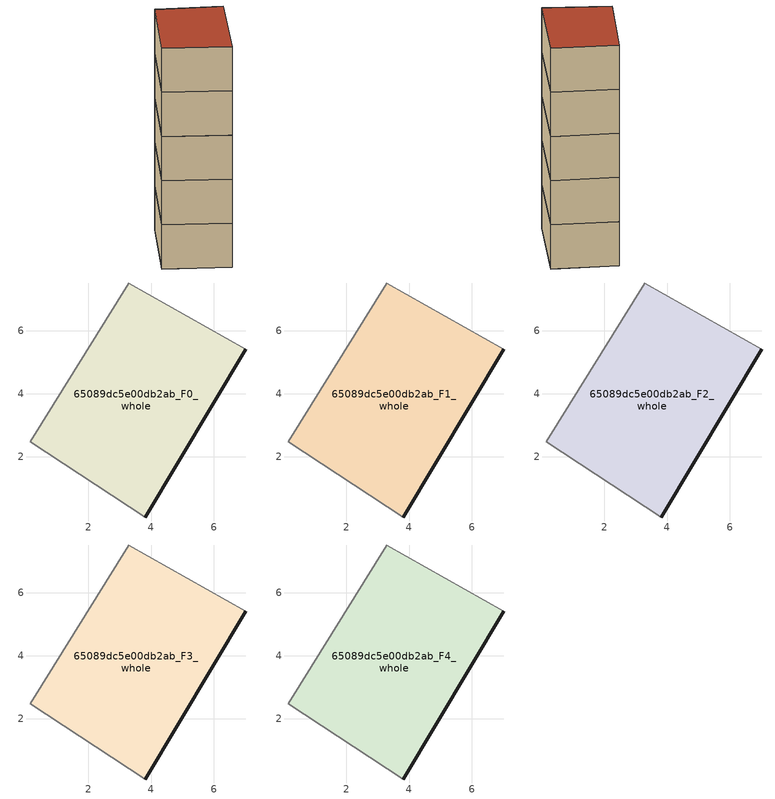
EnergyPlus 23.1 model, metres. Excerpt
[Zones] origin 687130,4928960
65089dc5e00db2ab_F0_whole
 floor ground (EU_floor_Construction): 3.81,0.08 7.02,5.42 3.29,7.53 0.15,2.47 z0
 wall outside (EU_wall_Construction): 7.02,5.42 3.81,0.08 z0:3
 wall adiabatic (EU_wall_Construction): 3.81,0.08 0.15,2.47 3.29,7.53 7.02,5.42 z0:3
65089dc5e00db2ab_F1_whole
 floor to 65089dc5e00db2ab_F0_whole (EU_floor_Construction): 3.81,0.08 7.02,5.42 3.29,7.53 0.15,2.47 z3
 wall outside (EU_wall_Construction): 7.02,5.42 3.81,0.08 z3:6
 wall adiabatic (EU_wall_Construction): 3.81,0.08 0.15,2.47 3.29,7.53 7.02,5.42 z3:6
65089dc5e00db2ab_F2_whole
 floor to 65089dc5e00db2ab_F1_whole (EU_floor_Construction): 3.81,0.08 7.02,5.42 3.29,7.53 0.15,2.47 z6
 wall outside (EU_wall_Construction): 7.02,5.42 3.81,0.08 z6:9
 wall adiabatic (EU_wall_Construction): 3.81,0.08 0.15,2.47 3.29,7.53 7.02,5.42 z6:9
65089dc5e00db2ab_F3_whole
 floor to 65089dc5e00db2ab_F2_whole (EU_floor_Construction): 3.81,0.08 7.02,5.42 3.29,7.53 0.15,2.47 z9
 wall outside (EU_wall_Construction): 7.02,5.42 3.81,0.08 z9:12
 wall adiabatic (EU_wall_Construction): 3.81,0.08 0.15,2.47 3.29,7.53 7.02,5.42 z9:12
65089dc5e00db2ab_F4_whole
 floor to 65089dc5e00db2ab_F3_whole (EU_floor_Construction): 3.81,0.08 7.02,5.42 3.29,7.53 0.15,2.47 z12
 wall outside (EU_wall_Construction): 7.02,5.42 3.81,0.08 z12:15
 wall adiabatic (EU_wall_Construction): 3.81,0.08 0.15,2.47 3.29,7.53 7.02,5.42 z12:15
 roof outside (EU_roof_Construction): 7.02,5.42 3.81,0.08 0.15,2.47 3.29,7.53 z15
[Building]
EU S2 Campaign: North Axis=0; Terrain=City; Solar Distribution=FullExterior
[Site:Location]
Bologna: Latitude=44.5; Longitude=11.25; Time Zone=1; Elevation=37
[SizingPeriod:WeatherFileDays]
AnnualSizingPeriod: Begin Month=1; Begin Day of Month=1; End Month=12; End Day of Month=31; Day of Week for Start Day=Monday; Use Weather File Daylight Saving Period=No; Use Weather File Rain and Snow Indicators=No
[MATERIAL]
EU_InternalMass_Material: Roughness=MediumRough; Thickness=0.1; Conductivity=1; Density=1800; Specific Heat=900; Thermal Absorptance=0.9; Solar Absorptance=0.7; Visible Absorptance=0.7
[MATERIAL:NOMASS] Roughness=MediumRough; Thermal Absorptance=0.9; Solar Absorptance=0.7; Visible Absorptance=0.7
Name | Thermal Resistance
EU_wall_NoMass | 0.890213
EU_roof_NoMass | 0.636128
EU_floor_NoMass | 0.79516
[CONSTRUCTION]
EU_wall_Construction: EU_wall_NoMass
EU_roof_Construction: EU_roof_NoMass
EU_floor_Construction: EU_floor_NoMass
EU_InternalMass_Construction: EU_InternalMass_Material
[ZONE] Type=1; Multiplier=1; Ceiling Height=autocalculate; Floor Area=autocalculate; Part of Total Floor Area=Yes
Name | Volume
65089dc5e00db2ab_F0_whole | 79.1023
65089dc5e00db2ab_F1_whole; 65089dc5e00db2ab_F2_whole; 65089dc5e00db2ab_F3_whole; 65089dc5e00db2ab_F4_whole | 79.1016
[INTERNALMASS] Construction=EU_InternalMass_Construction; Surface Area=26.3673
Name | Zone or ZoneList
65089dc5e00db2ab_F0_whole_EU_InternalMass | 65089dc5e00db2ab_F0_whole
65089dc5e00db2ab_F1_whole_EU_InternalMass | 65089dc5e00db2ab_F1_whole
65089dc5e00db2ab_F2_whole_EU_InternalMass | 65089dc5e00db2ab_F2_whole
65089dc5e00db2ab_F3_whole_EU_InternalMass | 65089dc5e00db2ab_F3_whole
65089dc5e00db2ab_F4_whole_EU_InternalMass | 65089dc5e00db2ab_F4_whole
[OTHEREQUIPMENT] Fuel Type=Electricity; Design Level Calculation Method=Watts/Area; Power per Zone Floor Area=1; Fraction Latent=0; Fraction Radiant=0; Fraction Lost=0; Carbon Dioxide Generation Rate=0; EndUse Subcategory=EU_Step8_InternalGains
Name | Zone or ZoneList or Space or SpaceList | Schedule
EU_Step8_InternalGain_65089dc5e00db2ab_F0_whole_f000 | 65089dc5e00db2ab_F0_whole | EU_Step8_GainSchedule_65089dc5e00db2ab_F0_whole_f000
EU_Step8_InternalGain_65089dc5e00db2ab_F1_whole_f000 | 65089dc5e00db2ab_F1_whole | EU_Step8_GainSchedule_65089dc5e00db2ab_F1_whole_f000
EU_Step8_InternalGain_65089dc5e00db2ab_F2_whole_f000 | 65089dc5e00db2ab_F2_whole | EU_Step8_GainSchedule_65089dc5e00db2ab_F2_whole_f000
EU_Step8_InternalGain_65089dc5e00db2ab_F3_whole_f000 | 65089dc5e00db2ab_F3_whole | EU_Step8_GainSchedule_65089dc5e00db2ab_F3_whole_f000
EU_Step8_InternalGain_65089dc5e00db2ab_F4_whole_f000 | 65089dc5e00db2ab_F4_whole | EU_Step8_GainSchedule_65089dc5e00db2ab_F4_whole_f000
[ZONEVENTILATION:DESIGNFLOWRATE] Schedule=EU_AlwaysOn; Design Flow Rate Calculation Method=AirChanges/Hour; Air Changes per Hour=0.718634; Ventilation Type=Natural; Fan Pressure Rise=0; Fan Total Efficiency=1; Constant Term Coefficient=1; Temperature Term Coefficient=0; Velocity Term Coefficient=0; Velocity Squared Term Coefficient=0; Minimum Indoor Temperature=-100; Maximum Indoor Temperature=100; Delta Temperature=-100; Minimum Outdoor Temperature=-100; Maximum Outdoor Temperature=100; Maximum Wind Speed=40
Name | Zone or ZoneList or Space or SpaceList
EU_ConstantAir_65089dc5e00db2ab_F0_whole | 65089dc5e00db2ab_F0_whole
EU_ConstantAir_65089dc5e00db2ab_F1_whole | 65089dc5e00db2ab_F1_whole
EU_ConstantAir_65089dc5e00db2ab_F2_whole | 65089dc5e00db2ab_F2_whole
EU_ConstantAir_65089dc5e00db2ab_F3_whole | 65089dc5e00db2ab_F3_whole
EU_ConstantAir_65089dc5e00db2ab_F4_whole | 65089dc5e00db2ab_F4_whole
[HVACTEMPLATE:THERMOSTAT] Constant Heating Setpoint=20; Constant Cooling Setpoint=50
EU_HeatOnly_65089dc5e00db2ab_F0_whole; EU_HeatOnly_65089dc5e00db2ab_F1_whole; EU_HeatOnly_65089dc5e00db2ab_F2_whole; EU_HeatOnly_65089dc5e00db2ab_F3_whole; EU_HeatOnly_65089dc5e00db2ab_F4_whole
[HVACTEMPLATE:ZONE:IDEALLOADSAIRSYSTEM] System Availability Schedule=EU_AlwaysOn; Maximum Heating Supply Air Temperature=50; Minimum Cooling Supply Air Temperature=13; Maximum Heating Supply Air Humidity Ratio=0.0156; Minimum Cooling Supply Air Humidity Ratio=0.0077; Heating Limit=NoLimit; Cooling Limit=NoLimit; Heating Availability Schedule=EU_AlwaysOn; Cooling Availability Schedule=EU_CoolingOff; Dehumidification Control Type=ConstantSensibleHeatRatio; Cooling Sensible Heat Ratio=0.7; Dehumidification Setpoint=60; Humidification Control Type=None; Humidification Setpoint=30; Outdoor Air Method=None; Outdoor Air Flow Rate per Person=0.00944; Outdoor Air Flow Rate per Zone Floor Area=0; Outdoor Air Flow Rate per Zone=0; Demand Controlled Ventilation Type=None; Outdoor Air Economizer Type=NoEconomizer; Heat Recovery Type=None; Sensible Heat Recovery Effectiveness=0.7; Latent Heat Recovery Effectiveness=0.65
Name | Template Thermostat
65089dc5e00db2ab_F0_whole | EU_HeatOnly_65089dc5e00db2ab_F0_whole
65089dc5e00db2ab_F1_whole | EU_HeatOnly_65089dc5e00db2ab_F1_whole
65089dc5e00db2ab_F2_whole | EU_HeatOnly_65089dc5e00db2ab_F2_whole
65089dc5e00db2ab_F3_whole | EU_HeatOnly_65089dc5e00db2ab_F3_whole
65089dc5e00db2ab_F4_whole | EU_HeatOnly_65089dc5e00db2ab_F4_whole
[SIZING:ZONE] Zone Cooling Design Supply Air Temperature Input Method=SupplyAirTemperature; Zone Cooling Design Supply Air Temperature=13; Zone Heating Design Supply Air Temperature Input Method=SupplyAirTemperature; Zone Heating Design Supply Air Temperature=50; Zone Cooling Design Supply Air Humidity Ratio=0.008; Zone Heating Design Supply Air Humidity Ratio=0.008; Cooling Design Air Flow Method=DesignDay; Cooling Design Air Flow Rate=0; Cooling Minimum Air Flow per Zone Floor Area=0.000762; Cooling Minimum Air Flow=0; Cooling Minimum Air Flow Fraction=0.2; Heating Design Air Flow Method=DesignDay; Heating Design Air Flow Rate=0; Heating Maximum Air Flow per Zone Floor Area=0.002032; Heating Maximum Air Flow=0.141576; Heating Maximum Air Flow Fraction=0.3; Account for Dedicated Outdoor Air System=No; Dedicated Outdoor Air System Control Strategy=NeutralSupplyAir; Dedicated Outdoor Air Low Setpoint Temperature for Design=autosize; Dedicated Outdoor Air High Setpoint Temperature for Design=autosize; Zone Load Sizing Method=Sensible Load Only No Latent Load; Zone Latent Cooling Design Supply Air Humidity Ratio Input Method=HumidityRatioDifference; Zone Cooling Design Supply Air Humidity Ratio Difference=0.005; Zone Latent Heating Design Supply Air Humidity Ratio Input Method=HumidityRatioDifference; Zone Humidification Design Supply Air Humidity Ratio Difference=0.005
65089dc5e00db2ab_F0_whole; 65089dc5e00db2ab_F1_whole; 65089dc5e00db2ab_F2_whole; 65089dc5e00db2ab_F3_whole; 65089dc5e00db2ab_F4_whole
[SCHEDULE:CONSTANT]
Name | Hourly Value
EU_AlwaysOn | 1
EU_CoolingOff | 0
[SCHEDULE:FILE] Column Number=1; Rows to Skip at Top=0; Number of Hours of Data=8760; Column Separator=Comma; Interpolate to Timestep=No; Minutes per Item=60; Adjust Schedule for Daylight Savings=Yes
Name | File
EU_Step8_GainSchedule_65089dc5e00db2ab_F0_whole_f000 | ../../schedules/65089dc5e00db2ab/65089dc5e00db2ab_F0_whole_f000_gain.csv
EU_Step8_GainSchedule_65089dc5e00db2ab_F1_whole_f000 | ../../schedules/65089dc5e00db2ab/65089dc5e00db2ab_F1_whole_f000_gain.csv
EU_Step8_GainSchedule_65089dc5e00db2ab_F2_whole_f000 | ../../schedules/65089dc5e00db2ab/65089dc5e00db2ab_F2_whole_f000_gain.csv
EU_Step8_GainSchedule_65089dc5e00db2ab_F3_whole_f000 | ../../schedules/65089dc5e00db2ab/65089dc5e00db2ab_F3_whole_f000_gain.csv
EU_Step8_GainSchedule_65089dc5e00db2ab_F4_whole_f000 | ../../schedules/65089dc5e00db2ab/65089dc5e00db2ab_F4_whole_f000_gain.csv
